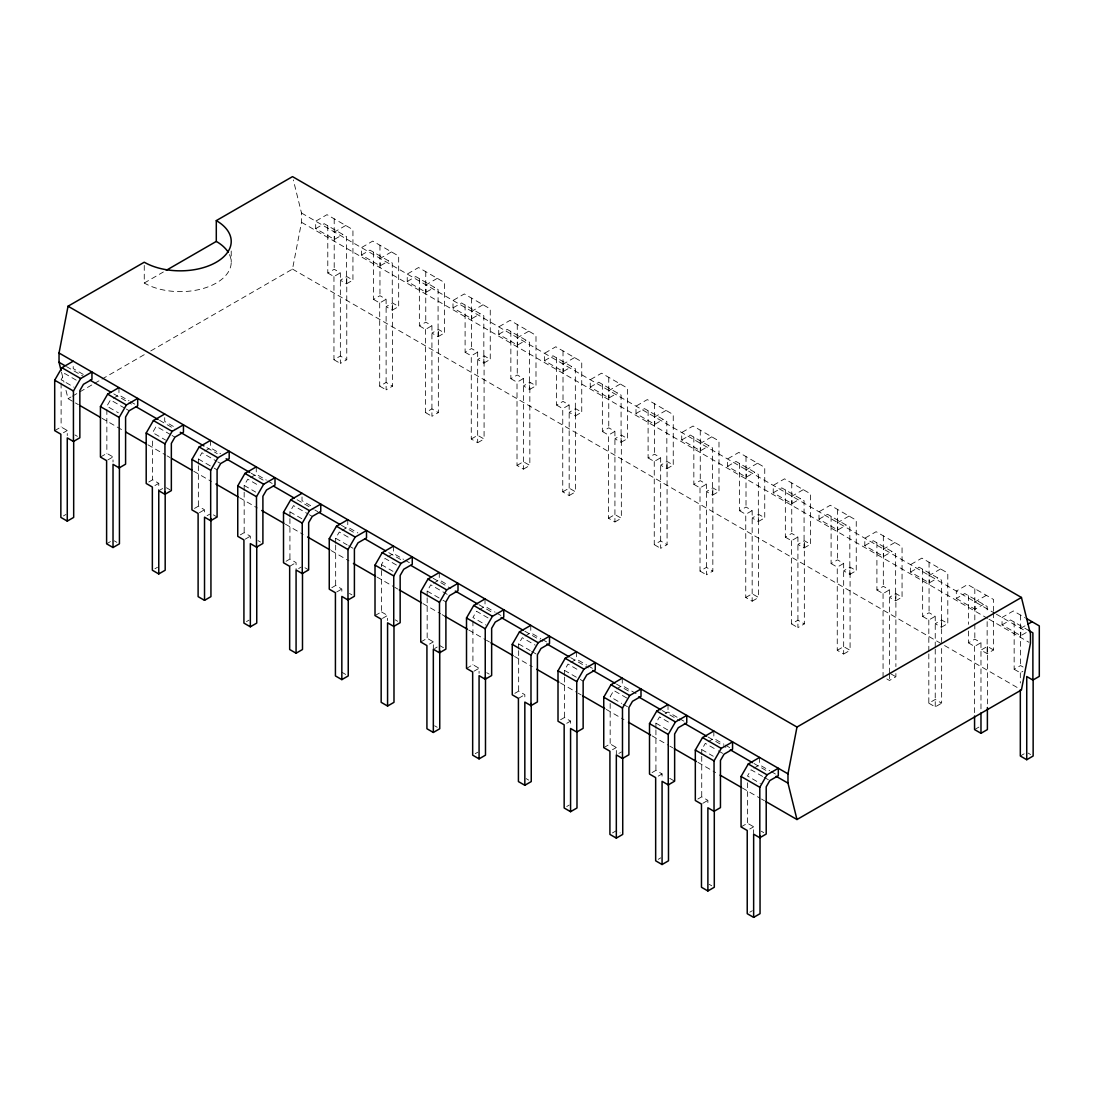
<?xml version="1.0" encoding="UTF-8"?>
<svg xmlns="http://www.w3.org/2000/svg" width="1094" height="1094" viewBox="0 0 1094 1094"><rect width="100%" height="100%" fill="white"/><g stroke="black" fill="none" stroke-linecap="round" stroke-linejoin="round"><path stroke-width="0.75" stroke-dasharray="5 3.75" d="M150.74 350.942L292.508 269.097L301.506 222.301L301.506 213.015L293.329 179.936M198.356 464.047L198.356 458.988L201.966 452.738L216.366 461.066M244.167 490.495L244.167 485.435L247.777 479.199L259.305 485.845M289.924 516.901L289.924 511.842L293.52 505.606L307.934 513.92M335.667 543.321L335.667 538.262L339.277 532.026L350.805 538.672M375.01 615.58L381.423 611.888L381.423 564.668L385.02 558.432L396.548 565.092M427.166 596.148L427.166 591.088L430.776 584.852L448.061 594.835M518.665 648.974L518.665 643.915L522.276 637.679L535.239 645.159M564.422 675.381L564.422 670.321L568.018 664.085L579.547 670.745M655.921 728.207L655.921 723.148L659.518 716.912L671.046 723.572M701.733 754.655L701.733 749.595L705.329 743.359L716.857 750.019M144.258 265.418L144.258 283.018L163.362 271.982M315.687 228.605L324.193 223.696L346.524 236.591L346.524 283.811L340.357 280.255L346.771 276.55L352.938 280.105L352.938 229.644L326.997 214.67L315.687 221.207L315.687 228.605L334.422 239.422L342.928 234.513M345.731 225.487L334.422 232.024L334.422 239.422M65.996 390.408L68.047 398.681L71.001 396.972M72.477 396.124L78.385 392.719M79.862 391.857L93.154 384.185M94.631 383.338L100.539 379.919M102.015 379.071L144.832 354.347M54.7 430.653L61.114 426.961L67.267 430.516L67.267 435.603M327.79 225.774L327.79 272.994L334.203 269.288L340.357 272.844L340.357 363.44L346.771 359.735L346.771 276.55M113.297 398.284L118.959 395.016L129.051 400.828M361.444 255.025L369.936 250.116L392.267 263.011L392.267 310.217L386.114 306.662L392.527 302.956L398.681 306.511L398.681 256.064L372.753 241.09L361.444 247.613L361.444 255.025L380.165 265.828L388.671 260.933M63.425 432.732L67.267 430.516M327.79 272.994L333.957 276.55L340.357 272.844M391.474 251.907L380.165 258.43L380.165 265.828M346.524 283.811L352.938 280.105M100.443 457.073L106.856 453.367L113.024 456.923L113.024 462.024M373.546 252.194L373.546 299.4L379.96 295.708L386.114 299.264L386.114 389.861L392.527 386.155L392.527 302.956M407.241 281.473L415.747 276.563L438.079 289.459L438.079 336.665L431.925 333.109L438.338 329.403L444.492 332.959L444.492 282.512L418.564 267.538L407.241 274.061L407.241 281.473L425.976 292.289L434.482 287.38M107.896 459.89L113.024 456.923M373.546 299.4L379.7 302.956L386.114 299.264M437.285 278.355L425.976 284.878L425.976 292.289M392.267 310.217L398.681 306.511M63.425 515.93L65.996 514.44M333.957 276.55L333.957 359.735L340.357 356.042L346.771 359.735M148.77 482.003L152.613 479.787L158.767 483.343L158.767 490.126M419.358 278.642L419.358 325.848L425.757 322.156L431.925 325.711L431.925 416.308L438.338 412.602L438.338 329.403M204.797 451.111L210.458 447.843L220.55 453.654M452.998 307.879L461.504 302.97L483.835 315.865L483.835 363.085L477.668 359.529L484.081 355.823L490.249 359.379L490.249 308.918L464.307 293.944L452.998 300.481L452.998 307.879L471.733 318.696L480.225 313.787M154.924 485.558L158.767 483.343M419.358 325.848L425.511 329.403L431.925 325.711M158.767 490.741L162.623 488.526M483.042 304.761L471.733 311.298L471.733 318.696M438.079 336.665L444.492 332.959M106.61 543.814L110.453 541.598M379.7 302.956L379.7 386.155L386.114 382.449L392.527 386.155M194.513 508.423L198.356 506.194L204.523 509.749L204.523 514.85M465.1 305.048L465.1 352.268L471.514 348.562L477.668 352.118L477.668 442.714L471.268 439.009L471.268 355.823L477.668 352.118M250.608 477.558L256.269 474.29L266.362 480.102M498.741 334.299L507.247 329.39L529.578 342.285L529.578 389.491L523.424 385.936L529.838 382.23L535.992 385.785L535.992 335.338L510.064 320.364L498.741 326.887L498.741 334.299L517.476 345.116L525.982 340.207M199.395 512.717L204.523 509.749M207.081 515.671L209.651 514.194M528.785 331.181L517.476 337.704L517.476 345.116M483.835 363.085L490.249 359.379M154.924 568.757L157.495 567.266M425.511 329.403L425.511 412.602L431.925 408.896L438.338 412.602M240.324 534.87L244.167 532.641L250.335 536.197L250.335 541.298M510.857 331.468L510.857 378.674L517.257 374.982L523.424 378.538L523.424 469.135L517.011 465.429L517.011 382.23L523.424 378.538M544.497 360.705L553.003 355.796L575.335 368.692L575.335 415.911L569.167 412.356L575.581 408.65L581.748 412.206L581.748 361.745L555.807 346.771L544.497 353.307L544.497 360.705L563.232 371.522L571.724 366.613M245.206 539.164L250.335 536.197M574.541 357.588L563.232 364.124L563.232 371.522M529.578 389.491L535.992 385.785M471.268 439.009L477.668 435.316L484.081 439.009L484.081 355.823M477.668 442.714L484.081 439.009M286.067 561.277L289.924 559.061L296.077 562.617L296.077 569.4M556.6 357.875L556.6 405.095L563.013 401.389L569.167 404.944L569.167 495.541L562.754 491.835L562.754 408.65L569.167 404.944M342.107 530.385L347.769 527.117L357.861 532.928M590.24 387.126L598.746 382.216L621.077 395.112L621.077 442.318L614.924 438.762L621.337 435.056L627.491 438.612L627.491 388.165L601.563 373.191L590.24 379.714L590.24 387.126L608.975 397.942L617.481 393.033M289.664 566.323L296.077 562.617M298.648 568.538L301.206 567.061M620.284 384.008L608.975 390.531L608.975 397.942M575.335 415.911L581.748 412.206M246.478 621.611L249.049 620.134M517.011 465.429L523.424 461.723L529.838 465.429L529.838 382.23M523.424 469.135L529.838 465.429M331.824 587.697L335.667 585.468L341.834 589.023L341.834 594.124M602.356 384.295L602.356 431.501L608.756 427.809L614.924 431.364L614.924 521.961L608.51 518.255L608.51 435.056L614.924 431.364M387.85 556.791L393.525 553.523L403.604 559.349M635.997 413.532L644.503 408.623L666.834 421.518L666.834 468.738L660.667 465.182L667.08 461.477L673.248 465.032L673.248 414.571L647.306 399.597L635.997 406.134L635.997 413.532L654.732 424.349L663.224 419.44M336.706 591.991L341.834 589.023M666.041 410.414L654.732 416.951L654.732 424.349M621.077 442.318L627.491 438.612M562.754 491.835L569.167 488.143L575.581 491.835L575.581 408.65M569.167 495.541L575.581 491.835M648.099 410.701L648.099 457.921L654.513 454.215L660.667 457.771L660.667 548.367L667.08 544.662L667.08 461.477M433.607 583.211L439.268 579.943L447.925 584.934M681.74 439.952L690.246 435.043L712.577 447.938L712.577 495.144L706.423 491.589L712.837 487.883L718.99 491.438L718.99 440.991L693.063 426.017L681.74 432.54L681.74 439.952L700.475 450.769L708.98 445.86M382.449 618.397L387.577 615.443L387.577 620.53M648.099 457.921L654.253 461.477L660.667 457.771M711.784 436.834L700.475 443.357L700.475 450.769M666.834 468.738L673.248 465.032M608.51 518.255L614.924 514.549L621.337 518.255L621.337 435.056M614.924 521.961L621.337 518.255M420.752 642L427.166 638.294L433.333 641.85L433.333 648.646M693.842 437.121L693.842 484.327L700.256 480.635L706.423 484.191L706.423 574.788L712.837 571.082L712.837 487.883M479.35 609.618L485.025 606.349L495.103 612.175M727.496 466.359L736.002 461.449L758.333 474.345L758.333 521.564L752.166 518.009L758.58 514.303L764.747 517.859L764.747 467.398L738.806 452.424L727.496 458.96L727.496 466.359L746.231 477.175L754.723 472.266M429.477 644.079L433.333 641.85M693.842 484.327L700.01 487.883L706.423 484.191M434.605 648.523L437.176 647.033M757.54 463.241L746.231 469.777L746.231 477.175M712.577 495.144L718.99 491.438M654.253 461.477L654.253 544.662L660.667 540.969L667.08 544.662M466.509 668.407L472.923 664.714L479.076 668.27L479.076 673.357M739.599 463.528L739.599 510.748L746.012 507.042L752.166 510.597L752.166 601.194L745.752 597.488L745.752 514.303L752.166 510.597M525.106 636.038L530.768 632.77L540.86 638.581M773.239 492.779L781.745 487.869L804.076 500.765L804.076 547.971L797.923 544.415L804.336 540.709L810.49 544.265L810.49 493.818L784.548 478.844L773.239 485.367L773.239 492.779L791.974 503.596L800.48 498.686M473.948 671.224L479.076 668.27M803.283 489.661L791.974 496.184L791.974 503.596M758.333 521.564L764.747 517.859M700.01 487.883L700.01 571.082L706.423 567.376L712.837 571.082M514.823 693.35L518.665 691.121L524.833 694.676L524.833 699.777M785.342 489.948L785.342 537.154L791.755 533.462L797.923 537.017L797.923 627.614L804.336 623.908L804.336 540.709M570.849 662.444L576.524 659.176L586.603 665.002M818.996 519.185L827.488 514.276L849.833 527.171L849.833 574.391L843.665 570.836L850.079 567.13L856.246 570.685L856.246 520.224L830.305 505.25L818.996 511.787L818.996 519.185L837.731 530.002L846.223 525.093M518.419 698.382L524.833 694.676M785.342 537.154L791.509 540.709L797.923 537.017M849.04 516.067L837.731 522.604L837.731 530.002M804.076 547.971L810.49 544.265M475.234 753.684L477.791 752.193M745.752 597.488L752.166 593.796L758.58 597.488L758.58 514.303M752.166 601.194L758.58 597.488M560.566 719.756L564.422 717.541L570.576 721.096L570.576 726.184M831.098 516.354L831.098 563.574L837.512 559.868L843.665 563.424L843.665 654.021L837.252 650.315L837.252 567.13L843.665 563.424M616.606 688.864L622.267 685.596L638.117 694.745M864.807 545.632L873.299 540.723L895.644 553.619L895.644 600.838L889.477 597.283L895.89 593.577L902.058 597.133L902.058 546.672L876.116 531.698L864.807 538.234L864.807 545.632L883.542 556.449L892.034 551.54M566.733 723.312L570.576 721.096M894.851 542.515L883.542 549.051L883.542 556.449M849.833 574.391L856.246 570.685M791.509 540.709L791.509 623.908L797.923 620.202L804.336 623.908M603.751 747.653L610.165 743.947L616.332 747.503L616.332 754.299M876.909 542.802L876.909 590.022L883.323 586.316L889.477 589.871L889.477 673.07M665.179 713.644L668.024 712.003L678.102 717.828M910.55 572.053L919.056 567.143L941.387 580.039L941.387 627.245L935.233 623.689L941.647 619.983L947.801 623.539L947.801 573.092L921.859 558.118L910.55 564.641L910.55 572.053L929.285 582.87L937.79 577.96M612.476 749.732L616.332 747.503M876.909 590.022L883.063 593.577L889.477 589.871M618.889 753.424L621.46 751.947M940.594 568.935L929.285 575.458L929.285 582.87M895.644 600.838L902.058 597.133M566.733 806.51L569.29 805.02M837.252 650.315L843.665 646.622L850.079 650.315L850.079 567.13M843.665 654.021L850.079 650.315M652.065 772.583L655.921 770.367L662.075 773.923L662.075 779.01M922.652 569.222L922.652 616.428L929.066 612.736L935.233 616.291L935.233 647.457M708.16 741.718L713.835 738.45L723.913 744.276M993.557 611.272L993.557 599.498L967.616 584.524L956.306 591.061L956.306 598.459L964.799 593.55L987.144 606.445L987.144 613.187M658.232 776.138L662.075 773.923M922.652 616.428L928.82 619.983L935.233 616.291M986.35 595.341L975.041 601.878L975.041 609.276L983.533 604.367M941.387 627.245L947.801 623.539M612.476 832.917L616.332 830.702L620.175 832.917M883.063 593.577L883.063 676.762L889.477 680.468L895.89 676.762L895.89 673.371M697.876 799.03L701.733 796.815L707.886 800.37L707.886 805.457M968.409 631.047L968.409 642.848L974.822 639.142L980.976 642.698L980.976 711.223M753.916 768.138L759.578 764.87L769.67 770.696M1002.049 624.879L1010.555 619.97L1029.29 630.787L1020.784 635.696L1002.049 624.879L1002.049 617.467L1013.359 610.944L1024.887 617.59M702.758 803.324L707.886 800.37M968.409 642.848L974.563 646.404L980.976 642.698M993.557 649.959L987.39 646.404L980.976 650.109L987.144 653.665L993.557 649.959L993.557 612.955M1025.023 625.836L1020.784 628.284L1020.784 635.696M658.232 859.337L660.79 857.846M928.82 653.938L928.82 703.182L935.233 699.476L941.647 703.182L941.647 647.156M928.82 703.182L935.233 706.888L941.647 703.182M741.062 826.927L747.476 823.221L753.643 826.777L753.643 833.573M1014.152 622.048L1014.152 669.254L1020.565 665.562L1024.257 667.696M749.787 829.006L753.643 826.777M1014.152 669.254L1020.319 672.81L1022.876 671.333M974.563 729.589L979.691 726.635M749.787 912.191L752.357 910.714M1020.319 756.009L1024.162 753.78M301.506 213.015L994.938 613.365M996.361 614.185L1026.309 631.47M956.306 598.459L975.041 609.276M301.506 222.301L987.567 618.383M989.044 619.245L1028.975 642.287M465.1 352.268L471.268 355.823M510.857 378.674L517.011 382.23M556.6 405.095L562.754 408.65M602.356 431.501L608.51 435.056M739.599 510.748L745.752 514.303M831.098 563.574L837.252 567.13M292.508 269.097L943.083 644.694M944.56 645.542L1021.44 689.945M890.762 673.808L895.89 676.762M1028.004 753.041L1030.575 754.532M333.957 359.735L340.357 363.44M379.7 386.155L386.114 389.861M425.511 412.602L431.925 416.308M654.253 544.662L660.667 548.367M700.01 571.082L706.423 574.788M791.509 623.908L797.923 627.614M83.308 374.421L73.216 368.596L73.216 364.152M130.487 401.662L134.822 404.165M173.358 426.414L164.715 421.422L164.715 414.024M267.798 480.936L273.568 484.273M310.669 505.688L302.026 500.696L302.026 493.298M405.053 560.183L409.375 562.672M496.553 613.009L500.874 615.498M542.296 639.416L546.617 641.918M588.052 665.836L592.374 668.325M679.552 718.662L683.873 721.151M725.363 745.11L729.684 747.599M771.106 771.516L775.427 774.019M66.433 366.558L84.183 376.801M113.749 393.867L131.485 404.11M159.587 420.328L175.847 429.723M206.903 447.651L217.255 453.627M251.251 473.264L264.557 480.936M297.089 499.726L313.349 509.107M314.84 509.968L317.793 511.677M341.451 525.325L354.757 533.01M388.767 552.648L405.026 562.043M433.115 578.261L450.865 588.504M478.953 604.722L492.259 612.408M524.792 631.183L542.528 641.426M570.63 657.644L588.367 667.887M616.469 684.106L629.775 691.791M662.294 710.567L680.044 720.823M708.133 737.041L725.883 747.284M753.971 763.503L767.277 771.188M76.238 380.165L64.71 373.505L61.114 379.741L74.077 387.235M124.866 408.24L110.467 399.912L106.856 406.161L118.384 412.807M126.316 409.074L129.201 410.729M170.623 434.646L156.21 426.332L152.613 432.568L165.577 440.062M172.059 435.48L174.944 437.149M217.815 461.9L220.701 463.555M309.37 514.754L312.255 516.423M488.047 617.919L476.519 611.259L472.923 617.495L485.886 624.989M626.739 697.986L613.775 690.505L610.165 696.741L621.693 703.387M718.293 750.853L722.614 753.342M762.6 776.425L751.072 769.779L747.476 776.015L760.439 783.495M764.05 777.26L768.371 779.762M198.356 458.988L212.769 467.302M214.205 468.136L217.091 469.805M244.167 485.435L255.695 492.095M289.924 511.842L302.888 519.335M335.667 538.262L347.195 544.908M348.644 545.742L352.965 548.244M381.423 564.668L392.951 571.328M427.166 591.088L441.579 599.403M443.015 600.237L445.901 601.905M518.665 643.915L530.193 650.561M531.629 651.395L535.964 653.897M564.422 670.321L578.822 678.649M580.271 679.47L583.143 681.138M623.129 704.221L627.464 706.724M655.921 723.148L668.885 730.642M701.733 749.595L713.261 756.255M68.047 398.681L73.954 402.1M75.445 402.948L78.399 404.657M102.057 418.318L122.76 430.27M147.895 444.779L165.632 455.022M167.108 455.87L170.062 457.579M193.72 471.24L211.47 481.483M239.559 497.702L257.309 507.944M285.397 524.163L303.134 534.405M331.236 550.624L348.972 560.88M377.074 577.099L393.334 586.48M394.811 587.341L397.765 589.051M422.899 603.56L440.65 613.802M442.126 614.65L445.08 616.36M468.738 630.021L484.998 639.416M486.488 640.263L489.442 641.973M514.577 656.482L532.313 666.725M560.415 682.943L576.675 692.338M578.152 693.186L581.105 694.895M606.254 709.404L623.99 719.647M652.079 735.865L668.352 745.26M669.829 746.122L672.783 747.817M697.917 762.34L715.667 772.583M742.279 787.94L760.015 798.182M761.492 799.044L764.46 800.753M74.912 434.92L77.387 436.342M166.411 487.746L170.117 489.88M213.398 514.877L217.091 517.011M257.979 540.614L260.44 542.036M304.952 567.745L308.658 569.878M349.478 593.44L351.94 594.862M381.423 611.888L387.577 615.443M395.221 619.86L397.683 621.283M439.747 645.556L443.439 647.689M486.721 672.687L489.182 674.109M669.719 778.326L674.642 781.184M761.274 831.194L763.749 832.616M114.309 540.86L116.867 542.337M341.834 672.222L345.677 674.437M434.605 725.787L437.176 727.264M526.105 778.613L528.676 780.09M709.172 884.308L711.729 885.784M61.496 372.206L63.958 382.134M1020.565 615.101L1020.565 665.562M1020.319 672.81L1020.319 682.998M987.39 646.404L987.39 705.821M987.144 621.624L987.144 653.665M974.822 588.681L974.822 622.322M974.822 624.004L974.822 639.142M974.563 646.404L974.563 716.009M968.409 595.628L968.409 624.305M941.647 619.983L941.647 645.46M935.233 649.152L935.233 706.888M929.066 562.275L929.066 612.736M928.82 619.983L928.82 652.243M895.89 593.577L895.89 666.588M889.477 673.685L889.477 680.468M883.323 535.855L883.323 586.316M837.512 509.407L837.512 559.868M791.755 483.001L791.755 533.462M759.578 757.458L759.578 764.87M747.476 782.757L747.476 823.221M746.012 456.581L746.012 507.042M713.835 731.052L713.835 738.45M701.733 756.351L701.733 796.815M700.256 430.174L700.256 480.635M668.024 704.604L668.024 712.003M655.921 729.889L655.921 770.367M654.513 403.754L654.513 454.215M622.267 678.184L622.267 685.596M610.165 703.483L610.165 743.947M608.756 377.348L608.756 427.809M576.524 651.778L576.524 659.176M564.422 677.063L564.422 717.541M563.013 350.928L563.013 401.389M530.768 625.358L530.768 632.77M518.665 650.656L518.665 691.121M517.257 324.521L517.257 374.982M485.025 598.951L485.025 606.349M472.923 620.872L472.923 664.714M471.514 298.101L471.514 348.562M439.268 572.531L439.268 579.943M427.166 597.83L427.166 638.294M425.757 271.695L425.757 322.156M393.525 546.125L393.525 553.523M379.96 245.247L379.96 295.708M347.769 519.705L347.769 527.117M335.667 545.003L335.667 585.468M334.203 218.827L334.203 269.288M289.924 518.597L289.924 559.061M256.269 466.878L256.269 474.29M244.167 492.177L244.167 532.641M231.217 251.018L231.217 262.218M210.458 440.431L210.458 447.843M198.356 465.729L198.356 506.194M152.613 441.005L152.613 479.787M118.959 387.604L118.959 395.016M106.856 409.525L106.856 453.367M61.114 383.119L61.114 426.961M229.48 254.601A50.939 29.415 0 0 1 205.754 287.695A50.939 29.415 0 0 1 144.258 283.018"/><path stroke-width="1.5" d="M61.086 370.551L59.035 362.278L59.035 353.006L68.047 306.211L144.258 262.218A50.939 29.415 0 0 0 216.297 262.218A50.939 29.415 0 0 0 216.297 220.619L292.508 176.626L1021.44 597.474L1030.452 633.864L1030.452 643.149L1021.44 689.945L796.979 819.529L765.937 801.601M796.979 819.529L787.981 783.126L787.981 773.855L796.979 727.059L1021.44 597.474M73.681 441.005L73.681 517.407L67.267 521.113L60.854 517.407L60.854 434.209L54.7 430.653L54.7 380.206L61.907 367.721L73.216 361.198M73.435 441.47L73.435 391.023L80.641 378.538L91.951 372.001L91.951 379.413L83.445 384.322L79.848 390.558L79.848 437.778L73.435 441.47L67.267 437.915L67.267 521.113M119.437 467.425L119.437 543.814L113.024 547.52L106.61 543.814L106.61 460.629L100.443 457.073L100.443 406.612L107.65 394.141L118.959 387.604M119.178 467.89L119.178 417.429L126.384 404.958L137.694 398.421L137.694 405.819L129.201 410.729L125.591 416.978L125.591 464.184L119.178 467.89L113.024 464.335L113.024 547.52M165.18 492.136L165.18 570.234L158.767 573.94L152.353 570.234L152.353 487.035L146.199 483.48L146.199 433.033L153.406 420.547L164.715 414.024M164.934 494.297L164.934 443.849L172.141 431.364L183.45 424.828L183.45 432.239L174.944 437.149L171.348 443.385L171.348 490.604L164.934 494.297L158.767 490.741L158.767 573.94M210.937 518.542L210.937 596.64L204.523 600.346L198.11 596.64L198.11 513.455L191.942 509.9L191.942 459.439L199.149 446.967L210.458 440.431M210.677 520.717L210.677 470.256L217.884 457.784L229.193 451.248L229.193 458.646L220.701 463.555L217.091 469.805L217.091 517.011L210.677 520.717L204.523 517.161L204.523 600.346M256.748 546.699L256.748 623.101L250.335 626.794L243.921 623.101L243.921 539.903L237.754 536.347L237.754 485.886L244.96 473.415L256.269 466.878M256.488 547.164L256.488 496.703L263.695 484.232L275.004 477.695L275.004 485.093L266.512 490.003L262.902 496.252L262.902 543.458L256.488 547.164L250.335 543.609L250.335 626.794M302.491 573.106L302.491 649.508L296.077 653.214L289.664 649.508L289.664 566.323L283.51 562.754L283.51 512.307L290.717 499.821L302.026 493.298M302.245 573.571L302.245 523.123L309.452 510.638L320.761 504.115L320.761 511.513L312.255 516.423L308.658 522.659L308.658 569.878L302.245 573.571L296.077 570.015L296.077 653.214M348.248 599.526L348.248 675.928L341.834 679.62L335.42 675.928L335.42 592.729L329.253 589.174L329.253 538.713L336.46 526.241L347.769 519.705M347.988 599.991L347.988 549.53L355.194 537.058L366.504 530.522L366.504 537.92L357.998 542.829L354.401 549.079L354.401 596.285L347.988 599.991L341.834 596.435L341.834 679.62M393.99 625.932L393.99 702.334L387.577 706.04L381.163 702.334L381.163 619.149L375.01 615.58L375.01 565.133L382.216 552.648L393.525 546.125M393.744 626.397L393.744 575.95L400.937 563.465L412.26 556.942L412.26 564.34L403.754 569.249L400.158 575.485L400.158 622.705L393.744 626.397L387.577 622.842L387.577 706.04M439.747 650.643L439.747 728.754L433.333 732.447L426.92 728.754L426.92 645.556L420.752 642L420.752 591.539L427.959 579.068L439.268 572.531M439.487 652.817L439.487 602.356L446.694 589.885L458.003 583.348L458.003 590.746L449.497 595.656L445.901 601.905L445.901 649.111L439.487 652.817L433.333 649.262L433.333 732.447M485.49 677.063L485.49 755.161L479.076 758.867L472.663 755.161L472.663 671.962L466.509 668.407L466.509 617.96L473.716 605.474L485.025 598.951M485.244 679.224L485.244 628.776L492.437 616.291L503.76 609.768L503.76 617.166L495.254 622.076L491.644 628.312L491.644 675.531L485.244 679.224L479.076 675.668L479.076 758.867M531.246 703.469L531.246 781.581L524.833 785.273L518.419 781.581L518.419 698.382L512.252 694.827L512.252 644.366L519.459 631.894L530.768 625.358M530.987 705.644L530.987 655.183L538.193 642.711L549.503 636.175L549.503 643.573L540.997 648.482L537.4 654.732L537.4 701.938L530.987 705.644L524.833 702.088L524.833 785.273M576.989 731.585L576.989 807.987L570.576 811.693L564.162 807.987L564.162 724.789L558.008 721.233L558.008 670.786L565.215 658.301L576.524 651.778M576.743 732.05L576.743 681.603L583.936 669.118L595.259 662.595L595.259 669.993L586.753 674.902L583.143 681.138L583.143 728.358L576.743 732.05L570.576 728.495L570.576 811.693M622.732 758.005L622.732 834.407L616.332 838.1L609.919 834.407L609.919 751.209L603.751 747.653L603.751 697.193L610.958 684.721L622.267 678.184M622.486 758.47L622.486 708.009L629.693 695.538L641.002 689.001L641.002 696.399L632.496 701.309L628.9 707.558L628.9 754.764L622.486 758.47L616.332 754.915L616.332 838.1M668.489 784.412L668.489 860.814L662.075 864.52L655.662 860.814L655.662 777.615L649.508 774.06L649.508 723.613L656.715 711.127L668.024 704.604M668.243 784.877L668.243 734.43L675.436 721.944L686.758 715.421L686.758 722.819L678.253 727.729L674.642 733.965L674.642 781.184L668.243 784.877L662.075 781.321L662.075 864.52M714.3 810.859L714.3 887.261L707.886 890.967L701.473 887.261L701.473 804.076L695.319 800.507L695.319 750.06L702.526 737.575L713.835 731.052M714.04 811.324L714.04 760.877L721.247 748.392L732.556 741.869L732.556 749.267L724.064 754.176L720.454 760.412L720.454 807.632L714.04 811.324L707.886 807.769L707.886 890.967M760.043 835.584L760.043 913.681L753.643 917.374L747.229 913.681L747.229 830.483L741.062 826.927L741.062 776.466L748.269 763.995L759.578 757.458M759.797 837.744L759.797 787.283L767.003 774.812L778.313 768.275L778.313 775.687L769.807 780.583L766.21 786.832L766.21 834.038L759.797 837.744L753.643 834.189L753.643 917.374M166.315 270.286L216.297 241.418L216.297 220.619M1027.854 624.209L1032.093 621.761M1033.146 679.606L1033.146 756.009L1026.733 759.715L1026.733 676.516L1032.886 680.071L1039.3 676.365L1039.3 625.918L1026.336 618.425M974.563 716.009L974.563 729.589L980.976 733.295L987.39 729.589L987.39 707.517M1028.565 630.363L1032.886 632.865L1032.886 680.071M1026.733 759.715L1020.319 756.009L1020.319 689.794M68.047 306.211L796.979 727.059M59.035 353.006L787.981 773.855M59.035 362.278L64.956 365.697M90.091 380.206L110.795 392.158M135.929 406.681L158.11 419.481M180.278 432.28L203.935 445.942M226.116 458.742L249.774 472.403M273.432 486.064L294.136 498.016M319.27 512.525L339.974 524.477M365.109 538.986L385.799 550.938M410.947 565.448L431.638 577.4M455.295 591.061L477.476 603.861M501.134 617.522L523.315 630.335M546.973 643.983L569.154 656.797M592.811 670.458L614.978 683.258M638.636 696.919L660.817 709.719M684.475 723.38L706.656 736.18M730.313 749.841L752.494 762.641M776.152 776.302L787.981 783.126M61.907 367.721L80.641 378.538M107.65 394.141L126.384 404.958M153.406 420.547L172.141 431.364M199.149 446.967L217.884 457.784M244.96 473.415L263.695 484.232M290.717 499.821L309.452 510.638M336.46 526.241L355.194 537.058M382.216 552.648L400.937 563.465M427.959 579.068L446.694 589.885M473.716 605.474L492.437 616.291M519.459 631.894L538.193 642.711M565.215 658.301L583.936 669.118M610.958 684.721L629.693 695.538M656.715 711.127L675.436 721.944M702.526 737.575L721.247 748.392M748.269 763.995L767.003 774.812M54.7 380.206L73.435 391.023M100.443 406.612L119.178 417.429M146.199 433.033L164.934 443.849M191.942 459.439L210.677 470.256M237.754 485.886L256.488 496.703M283.51 512.307L302.245 523.123M329.253 538.713L347.988 549.53M375.01 565.133L393.744 575.95M420.752 591.539L439.487 602.356M466.509 617.96L485.244 628.776M512.252 644.366L530.987 655.183M558.008 670.786L576.743 681.603M603.751 697.193L622.486 708.009M649.508 723.613L668.243 734.43M695.319 750.06L714.04 760.877M741.062 776.466L759.797 787.283M79.876 405.505L100.58 417.457M125.714 431.98L146.405 443.932M171.553 458.441L192.243 470.393M215.901 484.04L238.082 496.854M261.74 510.515L283.92 523.315M307.578 536.976L329.759 549.776M353.417 563.437L375.584 576.237M399.242 589.898L421.422 602.698M445.08 616.36L467.261 629.159M490.919 642.821L513.1 655.634M536.757 669.282L558.938 682.095M582.596 695.757L604.763 708.556M628.421 722.218L650.602 735.018M674.26 748.679L696.44 761.479M720.098 775.14L740.802 787.092M980.976 712.919L980.976 733.295M216.297 241.418A50.939 29.415 0 0 1 228.154 252.167"/></g></svg>
